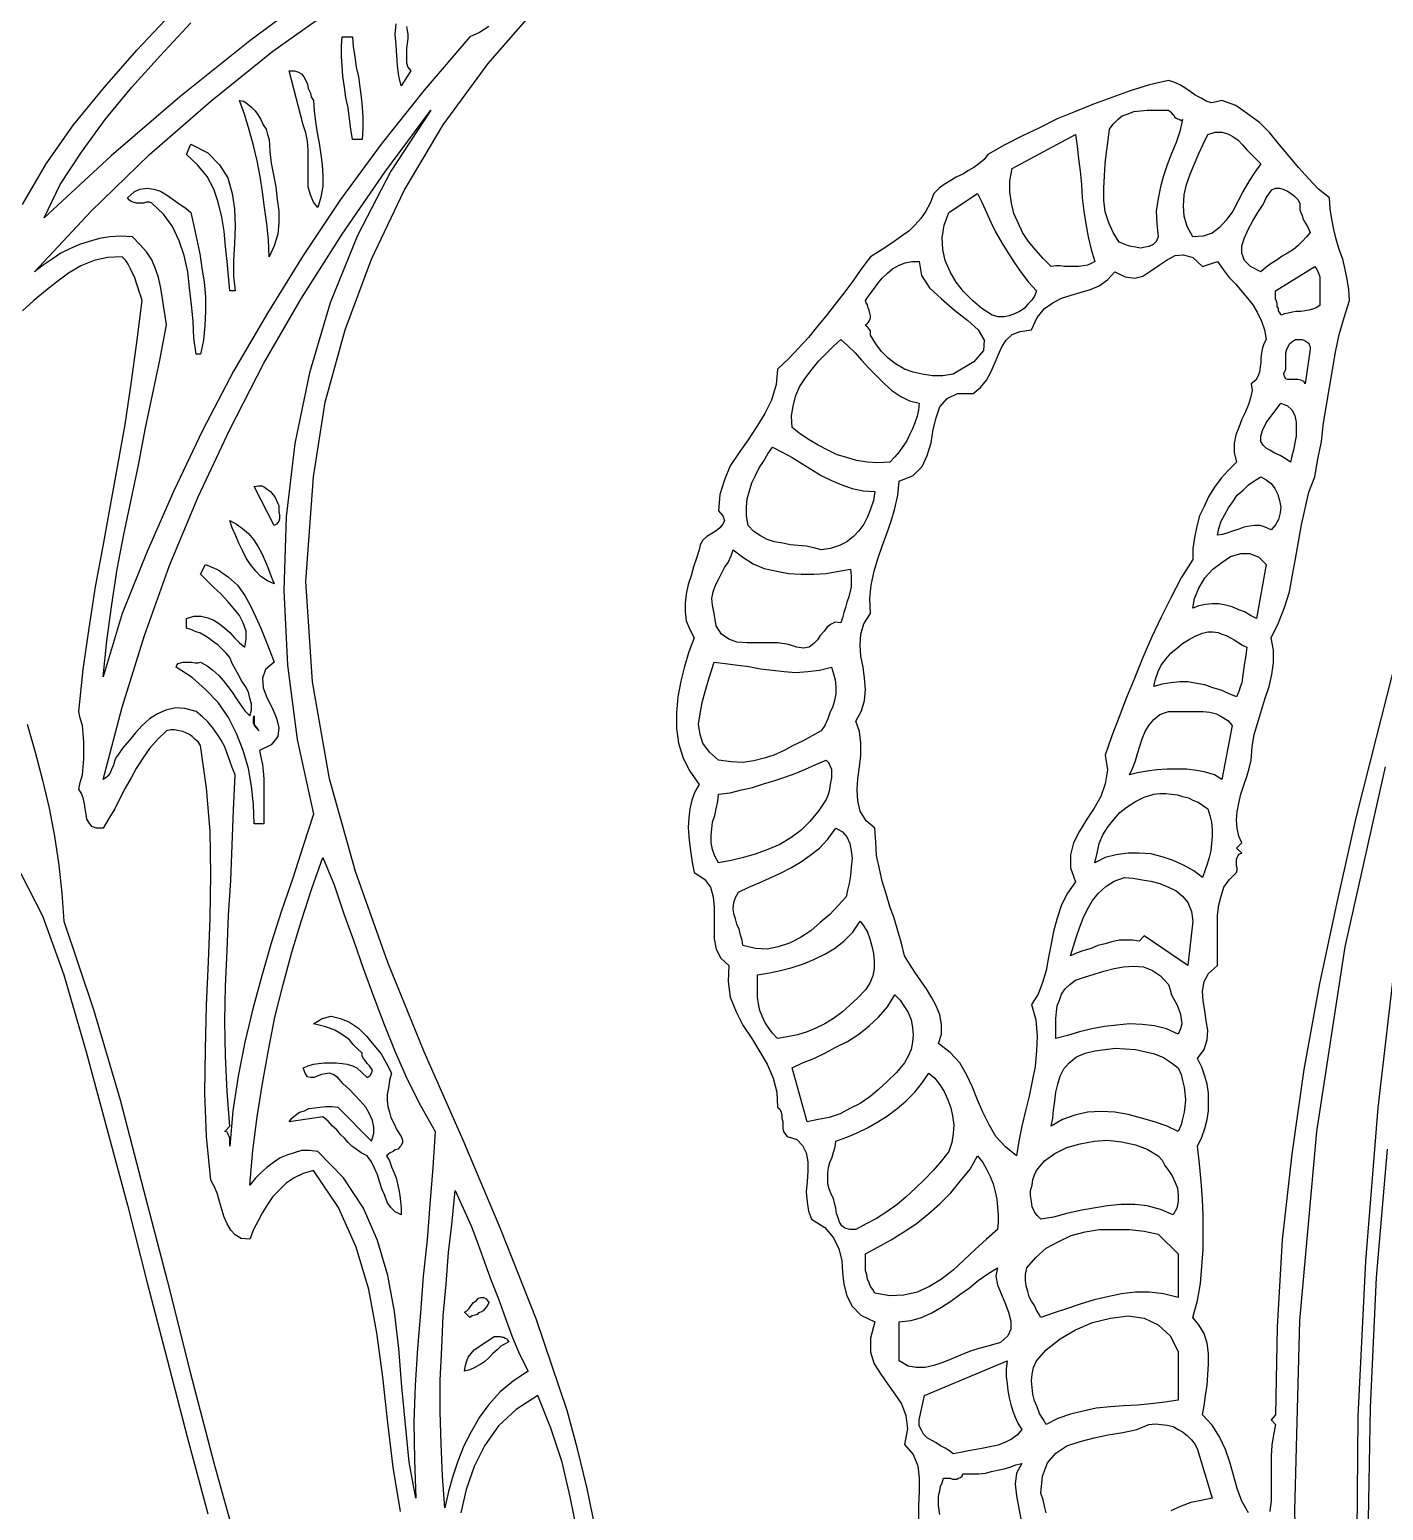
# Model space of a CAD drawing. Extents: x 0.03 to 8.81, y 0.02 to 5.82.
# Drawn here: x 2.788 to 4.622, y 2.671 to 4.678 of the extents above; entities that cross this region are included whole.
import ezdxf

# ---------------------------------------------------------------- set-up
doc = ezdxf.new("R2010")
doc.units = 0
doc.layers.add('1', color=7, linetype='Continuous')

msp = doc.modelspace()

# ---------------------------------------------------------------- linework, layer by layer
for points in [[(2.778, 4.441), (2.81, 4.496), (2.847, 4.549), (2.889, 4.6), (2.933, 4.65), (2.979, 4.699)], [(3.298, 4.682), (3.299, 4.677), (3.3, 4.672), (3.3, 4.666), (3.299, 4.659), (3.298, 4.653), (3.298, 4.646), (3.298, 4.64), (3.298, 4.633), (3.3, 4.627), (3.304, 4.622), (3.291, 4.602), (3.288, 4.615), (3.286, 4.629), (3.285, 4.643), (3.284, 4.657), (3.283, 4.672), (3.284, 4.686)], [(3.225, 4.668), (3.226, 4.655), (3.228, 4.641), (3.23, 4.627), (3.233, 4.614), (3.235, 4.6), (3.237, 4.587), (3.238, 4.573), (3.239, 4.559), (3.239, 4.544), (3.238, 4.529), (3.225, 4.529), (3.223, 4.543), (3.221, 4.557), (3.219, 4.572), (3.216, 4.586), (3.214, 4.6), (3.212, 4.615), (3.211, 4.629), (3.21, 4.642), (3.21, 4.656), (3.211, 4.668), (3.225, 4.668)], [(3.172, 4.582), (3.173, 4.568), (3.175, 4.553), (3.177, 4.538), (3.18, 4.524), (3.182, 4.509), (3.184, 4.495), (3.185, 4.48), (3.185, 4.466), (3.182, 4.451), (3.178, 4.437), (3.172, 4.444), (3.168, 4.454), (3.165, 4.465), (3.165, 4.477), (3.165, 4.489), (3.165, 4.502), (3.165, 4.514), (3.164, 4.527), (3.162, 4.538), (3.158, 4.549), (3.139, 4.622), (3.146, 4.622), (3.151, 4.621), (3.156, 4.618), (3.159, 4.614), (3.162, 4.609), (3.164, 4.604), (3.165, 4.598), (3.168, 4.592), (3.169, 4.587), (3.172, 4.582)], [(3.112, 4.529), (3.113, 4.513), (3.115, 4.497), (3.118, 4.481), (3.121, 4.465), (3.123, 4.448), (3.125, 4.432), (3.125, 4.416), (3.124, 4.401), (3.119, 4.385), (3.112, 4.37), (3.111, 4.393), (3.109, 4.415), (3.106, 4.437), (3.103, 4.458), (3.1, 4.479), (3.096, 4.5), (3.091, 4.521), (3.085, 4.542), (3.079, 4.562), (3.072, 4.582), (3.078, 4.581), (3.083, 4.577), (3.088, 4.573), (3.093, 4.568), (3.097, 4.562), (3.101, 4.556), (3.104, 4.549), (3.108, 4.543), (3.11, 4.536), (3.112, 4.529)], [(3.066, 4.324), (3.059, 4.324), (3.057, 4.344), (3.055, 4.364), (3.053, 4.384), (3.051, 4.405), (3.048, 4.424), (3.043, 4.444), (3.037, 4.462), (3.028, 4.479), (3.015, 4.495), (3, 4.509), (3.006, 4.523), (3.029, 4.511), (3.045, 4.495), (3.056, 4.477), (3.062, 4.456), (3.065, 4.435), (3.066, 4.411), (3.065, 4.388), (3.064, 4.365), (3.064, 4.344), (3.066, 4.324)], [(3.006, 4.43), (3.01, 4.412), (3.014, 4.393), (3.018, 4.374), (3.021, 4.355), (3.024, 4.336), (3.026, 4.316), (3.026, 4.296), (3.025, 4.277), (3.023, 4.257), (3.019, 4.238), (3.013, 4.238), (3.01, 4.26), (3.009, 4.283), (3.007, 4.305), (3.004, 4.328), (3.002, 4.35), (2.997, 4.372), (2.99, 4.392), (2.981, 4.411), (2.969, 4.428), (2.953, 4.443), (2.95, 4.444), (2.946, 4.444), (2.942, 4.443), (2.939, 4.443), (2.935, 4.443), (2.932, 4.443), (2.928, 4.444), (2.925, 4.445), (2.923, 4.447), (2.92, 4.45), (2.929, 4.458), (2.937, 4.462), (2.947, 4.463), (2.956, 4.462), (2.965, 4.459), (2.973, 4.454), (2.982, 4.448), (2.99, 4.442), (2.999, 4.436), (3.006, 4.43)], [(3.29, 2.67), (3.28, 2.73), (3.273, 2.79), (3.266, 2.852), (3.258, 2.912), (3.247, 2.971), (3.23, 3.028), (3.206, 3.082), (3.172, 3.132), (3.158, 3.128), (3.146, 3.122), (3.135, 3.115), (3.126, 3.106), (3.117, 3.097), (3.11, 3.086), (3.103, 3.075), (3.097, 3.064), (3.091, 3.052), (3.086, 3.039), (3.074, 3.04), (3.066, 3.045), (3.06, 3.051), (3.055, 3.06), (3.051, 3.069), (3.048, 3.079), (3.045, 3.09), (3.042, 3.1), (3.038, 3.11), (3.033, 3.119), (3.027, 3.178), (3.025, 3.237), (3.026, 3.296), (3.027, 3.356), (3.03, 3.415), (3.032, 3.474), (3.033, 3.533), (3.032, 3.592), (3.027, 3.65), (3.019, 3.708), (3.016, 3.713), (3.012, 3.716), (3.008, 3.72), (3.004, 3.723), (2.999, 3.725), (2.995, 3.727), (2.99, 3.728), (2.984, 3.729), (2.979, 3.729), (2.973, 3.728), (2.961, 3.716), (2.95, 3.704), (2.941, 3.691), (2.932, 3.677), (2.925, 3.664), (2.917, 3.65), (2.91, 3.637), (2.903, 3.622), (2.895, 3.609), (2.887, 3.596), (2.878, 3.596), (2.872, 3.598), (2.868, 3.603), (2.865, 3.608), (2.864, 3.615), (2.863, 3.622), (2.862, 3.629), (2.86, 3.637), (2.858, 3.643), (2.854, 3.649), (2.856, 3.658), (2.859, 3.668), (2.86, 3.679), (2.861, 3.69), (2.861, 3.701), (2.861, 3.713), (2.86, 3.724), (2.859, 3.735), (2.856, 3.745), (2.854, 3.754), (2.86, 3.811), (2.868, 3.867), (2.877, 3.923), (2.887, 3.978), (2.897, 4.033), (2.907, 4.088), (2.917, 4.143), (2.925, 4.198), (2.933, 4.254), (2.94, 4.311), (2.938, 4.317), (2.936, 4.323), (2.934, 4.329), (2.932, 4.336), (2.93, 4.342), (2.927, 4.348), (2.924, 4.354), (2.921, 4.36), (2.918, 4.365), (2.913, 4.37), (2.893, 4.369), (2.875, 4.365), (2.857, 4.358), (2.84, 4.348), (2.824, 4.336), (2.809, 4.324), (2.793, 4.311), (2.778, 4.297)], [(3.125, 4.033), (3.125, 4.03), (3.125, 4.027), (3.125, 4.024), (3.126, 4.021), (3.126, 4.018), (3.126, 4.015), (3.125, 4.012), (3.124, 4.01), (3.122, 4.008), (3.119, 4.006), (3.092, 4.059), (3.097, 4.06), (3.102, 4.06), (3.106, 4.058), (3.11, 4.055), (3.114, 4.052), (3.117, 4.048), (3.12, 4.045), (3.122, 4.04), (3.124, 4.036), (3.125, 4.033)], [(3.119, 3.927), (3.11, 3.931), (3.101, 3.937), (3.094, 3.944), (3.087, 3.953), (3.081, 3.962), (3.076, 3.972), (3.071, 3.982), (3.067, 3.992), (3.062, 4.003), (3.059, 4.013), (3.068, 4.008), (3.076, 4.002), (3.084, 3.995), (3.091, 3.987), (3.097, 3.977), (3.102, 3.968), (3.107, 3.957), (3.111, 3.947), (3.115, 3.937), (3.119, 3.927)], [(3.119, 3.821), (3.107, 3.811), (3.103, 3.799), (3.104, 3.786), (3.109, 3.773), (3.116, 3.759), (3.122, 3.745), (3.125, 3.732), (3.124, 3.72), (3.115, 3.709), (3.099, 3.701), (3.101, 3.692), (3.103, 3.682), (3.104, 3.673), (3.105, 3.663), (3.105, 3.653), (3.105, 3.643), (3.105, 3.633), (3.105, 3.622), (3.105, 3.612), (3.105, 3.602), (3.092, 3.602), (3.091, 3.628), (3.088, 3.653), (3.084, 3.677), (3.077, 3.701), (3.068, 3.724), (3.057, 3.746), (3.043, 3.766), (3.026, 3.784), (3.008, 3.8), (2.986, 3.814), (2.987, 3.817), (2.989, 3.819), (2.992, 3.82), (2.995, 3.821), (2.999, 3.821), (3.003, 3.821), (3.007, 3.821), (3.012, 3.82), (3.016, 3.82), (3.019, 3.821), (3.028, 3.816), (3.036, 3.81), (3.044, 3.803), (3.05, 3.796), (3.056, 3.788), (3.062, 3.78), (3.068, 3.771), (3.073, 3.764), (3.079, 3.755), (3.086, 3.748), (3.088, 3.756), (3.088, 3.764), (3.086, 3.772), (3.084, 3.78), (3.08, 3.788), (3.075, 3.795), (3.071, 3.803), (3.066, 3.812), (3.062, 3.819), (3.059, 3.827), (3.054, 3.833), (3.049, 3.838), (3.043, 3.844), (3.037, 3.848), (3.031, 3.853), (3.026, 3.856), (3.019, 3.86), (3.013, 3.862), (3.006, 3.865), (3, 3.867), (3, 3.88), (3.01, 3.883), (3.02, 3.883), (3.029, 3.881), (3.037, 3.878), (3.045, 3.873), (3.052, 3.867), (3.059, 3.861), (3.065, 3.854), (3.072, 3.847), (3.079, 3.841), (3.081, 3.852), (3.081, 3.863), (3.077, 3.874), (3.072, 3.884), (3.064, 3.894), (3.056, 3.903), (3.047, 3.913), (3.037, 3.922), (3.028, 3.931), (3.019, 3.94), (3.026, 3.953), (3.043, 3.946), (3.057, 3.936), (3.069, 3.925), (3.079, 3.911), (3.087, 3.897), (3.094, 3.882), (3.101, 3.867), (3.107, 3.851), (3.113, 3.836), (3.119, 3.821)], [(2.784, 3.737), (2.795, 3.699), (2.805, 3.661), (2.814, 3.623), (2.821, 3.585), (2.827, 3.546), (2.831, 3.508), (2.834, 3.47), (2.874, 3.35), (2.91, 3.228), (2.942, 3.106), (2.974, 2.983), (3.005, 2.859), (3.037, 2.736), (3.071, 2.614)], [(4.626, 1.963), (4.605, 2.169), (4.591, 2.378), (4.586, 2.588), (4.588, 2.799), (4.598, 3.009), (4.615, 3.217), (4.639, 3.423)], [(3.278, 3.264), (3.275, 3.254), (3.274, 3.244), (3.272, 3.235), (3.272, 3.227), (3.273, 3.219), (3.275, 3.211), (3.277, 3.204), (3.281, 3.196), (3.285, 3.187), (3.291, 3.178), (3.293, 3.173), (3.293, 3.17), (3.291, 3.166), (3.289, 3.164), (3.287, 3.161), (3.283, 3.16), (3.28, 3.158), (3.276, 3.156), (3.274, 3.154), (3.271, 3.152), (3.275, 3.145), (3.278, 3.137), (3.281, 3.13), (3.284, 3.122), (3.286, 3.114), (3.288, 3.106), (3.289, 3.098), (3.29, 3.09), (3.291, 3.081), (3.291, 3.072), (3.283, 3.076), (3.277, 3.082), (3.272, 3.089), (3.269, 3.098), (3.265, 3.107), (3.262, 3.116), (3.259, 3.126), (3.255, 3.135), (3.251, 3.144), (3.245, 3.152), (3.237, 3.156), (3.23, 3.161), (3.224, 3.165), (3.219, 3.17), (3.214, 3.176), (3.209, 3.181), (3.204, 3.187), (3.198, 3.192), (3.192, 3.199), (3.185, 3.205), (3.139, 3.198), (3.143, 3.203), (3.148, 3.207), (3.153, 3.211), (3.16, 3.213), (3.166, 3.216), (3.174, 3.217), (3.181, 3.218), (3.189, 3.219), (3.197, 3.219), (3.205, 3.218), (3.251, 3.172), (3.254, 3.182), (3.254, 3.191), (3.252, 3.2), (3.248, 3.209), (3.243, 3.218), (3.236, 3.226), (3.228, 3.234), (3.221, 3.242), (3.212, 3.25), (3.205, 3.258), (3.199, 3.262), (3.194, 3.264), (3.188, 3.263), (3.183, 3.262), (3.177, 3.26), (3.173, 3.258), (3.168, 3.258), (3.164, 3.259), (3.161, 3.264), (3.158, 3.271), (3.165, 3.274), (3.172, 3.276), (3.179, 3.277), (3.187, 3.278), (3.195, 3.278), (3.203, 3.278), (3.211, 3.277), (3.218, 3.276), (3.225, 3.274), (3.231, 3.271), (3.245, 3.258), (3.249, 3.261), (3.251, 3.264), (3.252, 3.268), (3.25, 3.271), (3.248, 3.274), (3.245, 3.277), (3.242, 3.281), (3.24, 3.284), (3.238, 3.287), (3.238, 3.291), (3.232, 3.297), (3.226, 3.303), (3.221, 3.309), (3.214, 3.314), (3.208, 3.318), (3.201, 3.322), (3.194, 3.325), (3.187, 3.327), (3.18, 3.329), (3.172, 3.331), (3.184, 3.338), (3.196, 3.341), (3.209, 3.338), (3.221, 3.333), (3.233, 3.325), (3.244, 3.314), (3.254, 3.302), (3.264, 3.29), (3.271, 3.277), (3.278, 3.264)], [(4.627, 3.161), (4.612, 2.987), (4.604, 2.811), (4.601, 2.634), (4.604, 2.456), (4.612, 2.28), (4.626, 2.105)], [(3.41, 2.953), (3.408, 2.949), (3.406, 2.947), (3.404, 2.944), (3.402, 2.942), (3.399, 2.94), (3.396, 2.939), (3.394, 2.937), (3.391, 2.936), (3.387, 2.935), (3.384, 2.933), (3.377, 2.94), (3.38, 2.942), (3.383, 2.945), (3.386, 2.949), (3.389, 2.953), (3.393, 2.956), (3.396, 2.959), (3.399, 2.96), (3.403, 2.96), (3.406, 2.958), (3.41, 2.953)], [(3.437, 2.9), (3.432, 2.897), (3.426, 2.894), (3.421, 2.889), (3.415, 2.884), (3.41, 2.878), (3.404, 2.873), (3.398, 2.869), (3.391, 2.865), (3.384, 2.862), (3.377, 2.86), (3.378, 2.868), (3.38, 2.874), (3.382, 2.879), (3.386, 2.884), (3.39, 2.889), (3.395, 2.892), (3.4, 2.896), (3.405, 2.899), (3.411, 2.903), (3.417, 2.907), (3.42, 2.907), (3.423, 2.907), (3.425, 2.907), (3.428, 2.906), (3.43, 2.906), (3.432, 2.905), (3.434, 2.904), (3.435, 2.902), (3.437, 2.9)], [(3.53, 2.641), (3.52, 2.69), (3.509, 2.737), (3.494, 2.783), (3.476, 2.827), (3.447, 2.808), (3.423, 2.786), (3.404, 2.759), (3.39, 2.731), (3.379, 2.7), (3.372, 2.668)]]:
    msp.add_lwpolyline(points)
at = {"layer": '1'}
for points in [[(3.183, 4.735), (3.086, 4.663), (2.991, 4.587), (2.898, 4.507), (2.807, 4.423), (2.829, 4.468), (2.858, 4.512), (2.89, 4.556), (2.926, 4.6), (2.965, 4.643), (3.006, 4.687)], [(3.41, 4.682), (3.397, 4.674), (3.384, 4.668), (3.322, 4.596), (3.264, 4.523), (3.209, 4.448), (3.158, 4.372), (3.11, 4.294), (3.064, 4.215), (3.022, 4.135), (2.983, 4.053), (2.947, 3.971), (2.913, 3.887), (2.887, 3.801), (2.892, 3.85), (2.899, 3.899), (2.906, 3.947), (2.915, 3.994), (2.925, 4.041), (2.935, 4.088), (2.944, 4.136), (2.954, 4.183), (2.964, 4.23), (2.973, 4.278), (2.971, 4.29), (2.969, 4.304), (2.967, 4.317), (2.965, 4.33), (2.962, 4.342), (2.958, 4.354), (2.953, 4.366), (2.946, 4.377), (2.937, 4.387), (2.927, 4.397), (2.911, 4.398), (2.896, 4.397), (2.882, 4.395), (2.868, 4.391), (2.855, 4.387), (2.842, 4.381), (2.83, 4.375), (2.818, 4.367), (2.806, 4.359), (2.794, 4.35), (2.871, 4.432), (2.95, 4.509), (3.033, 4.581), (3.117, 4.649), (3.205, 4.711)], [(3.555, 2.644), (3.543, 2.701), (3.53, 2.755), (3.516, 2.807), (3.474, 2.931), (3.426, 3.052), (3.375, 3.173), (3.322, 3.293), (3.273, 3.414), (3.229, 3.537), (3.194, 3.663), (3.171, 3.794), (3.162, 3.93), (3.172, 4.072), (3.188, 4.173), (3.215, 4.271), (3.251, 4.367), (3.295, 4.46), (3.348, 4.549), (3.409, 4.632), (3.477, 4.71)], [(4.439, 2.668), (4.43, 2.684), (4.424, 2.701), (4.419, 2.719), (4.414, 2.737), (4.408, 2.754), (4.4, 2.771), (4.39, 2.787), (4.377, 2.801), (4.379, 2.813), (4.381, 2.827), (4.383, 2.841), (4.384, 2.855), (4.385, 2.87), (4.385, 2.884), (4.383, 2.898), (4.379, 2.911), (4.372, 2.923), (4.364, 2.933), (4.37, 2.956), (4.374, 2.979), (4.376, 3.002), (4.378, 3.025), (4.378, 3.048), (4.378, 3.071), (4.377, 3.093), (4.375, 3.117), (4.373, 3.141), (4.37, 3.165), (4.376, 3.177), (4.38, 3.189), (4.383, 3.201), (4.385, 3.213), (4.385, 3.225), (4.385, 3.237), (4.383, 3.249), (4.38, 3.26), (4.376, 3.272), (4.37, 3.284), (4.379, 3.296), (4.383, 3.309), (4.384, 3.322), (4.382, 3.335), (4.38, 3.349), (4.378, 3.362), (4.377, 3.375), (4.379, 3.388), (4.385, 3.399), (4.397, 3.41), (4.397, 3.424), (4.397, 3.437), (4.397, 3.451), (4.397, 3.465), (4.397, 3.478), (4.399, 3.492), (4.402, 3.504), (4.406, 3.516), (4.413, 3.526), (4.423, 3.536), (4.424, 3.539), (4.424, 3.542), (4.423, 3.545), (4.423, 3.548), (4.423, 3.551), (4.423, 3.554), (4.424, 3.556), (4.425, 3.559), (4.427, 3.561), (4.43, 3.562), (4.423, 3.569), (4.43, 3.576), (4.426, 3.585), (4.424, 3.596), (4.423, 3.607), (4.424, 3.618), (4.426, 3.63), (4.429, 3.642), (4.433, 3.654), (4.437, 3.666), (4.44, 3.677), (4.443, 3.688), (4.444, 3.706), (4.447, 3.723), (4.452, 3.739), (4.457, 3.756), (4.462, 3.772), (4.467, 3.788), (4.471, 3.804), (4.473, 3.82), (4.473, 3.837), (4.47, 3.854), (4.48, 3.874), (4.488, 3.895), (4.495, 3.916), (4.499, 3.939), (4.503, 3.961), (4.507, 3.984), (4.511, 4.007), (4.516, 4.029), (4.521, 4.051), (4.529, 4.072), (4.533, 4.096), (4.538, 4.12), (4.541, 4.145), (4.545, 4.169), (4.549, 4.193), (4.553, 4.217), (4.557, 4.241), (4.562, 4.265), (4.569, 4.288), (4.576, 4.311), (4.575, 4.326), (4.573, 4.34), (4.57, 4.353), (4.567, 4.367), (4.562, 4.38), (4.558, 4.394), (4.555, 4.407), (4.552, 4.421), (4.55, 4.435), (4.549, 4.45), (4.534, 4.462), (4.521, 4.476), (4.507, 4.491), (4.494, 4.507), (4.481, 4.522), (4.468, 4.538), (4.454, 4.552), (4.438, 4.564), (4.422, 4.575), (4.403, 4.582), (4.396, 4.58), (4.389, 4.579), (4.382, 4.581), (4.375, 4.585), (4.367, 4.589), (4.36, 4.594), (4.353, 4.599), (4.346, 4.603), (4.338, 4.607), (4.331, 4.609), (4.305, 4.603), (4.279, 4.595), (4.254, 4.586), (4.229, 4.577), (4.205, 4.567), (4.18, 4.557), (4.156, 4.545), (4.133, 4.534), (4.109, 4.522), (4.086, 4.509), (4.081, 4.502), (4.074, 4.496), (4.067, 4.491), (4.06, 4.487), (4.052, 4.482), (4.043, 4.478), (4.035, 4.473), (4.027, 4.468), (4.02, 4.463), (4.013, 4.456), (4.008, 4.443), (4.002, 4.432), (3.995, 4.422), (3.987, 4.413), (3.979, 4.405), (3.969, 4.398), (3.959, 4.391), (3.949, 4.384), (3.938, 4.377), (3.927, 4.37), (3.914, 4.353), (3.903, 4.337), (3.891, 4.321), (3.879, 4.306), (3.867, 4.29), (3.855, 4.276), (3.843, 4.261), (3.83, 4.247), (3.816, 4.232), (3.801, 4.218), (3.799, 4.197), (3.793, 4.176), (3.784, 4.158), (3.773, 4.14), (3.761, 4.122), (3.749, 4.105), (3.737, 4.087), (3.729, 4.068), (3.723, 4.048), (3.721, 4.026), (3.727, 4.019), (3.729, 4.013), (3.727, 4.008), (3.723, 4.003), (3.718, 3.999), (3.712, 3.995), (3.705, 3.991), (3.7, 3.986), (3.696, 3.98), (3.695, 3.973), (3.691, 3.962), (3.687, 3.95), (3.684, 3.938), (3.68, 3.926), (3.677, 3.913), (3.676, 3.901), (3.676, 3.889), (3.677, 3.877), (3.682, 3.865), (3.688, 3.854), (3.681, 3.835), (3.675, 3.815), (3.67, 3.795), (3.666, 3.774), (3.664, 3.752), (3.664, 3.731), (3.667, 3.711), (3.673, 3.691), (3.682, 3.673), (3.695, 3.655), (3.689, 3.645), (3.685, 3.634), (3.682, 3.622), (3.681, 3.61), (3.68, 3.597), (3.681, 3.584), (3.682, 3.572), (3.684, 3.559), (3.686, 3.547), (3.688, 3.536), (3.702, 3.527), (3.71, 3.516), (3.714, 3.503), (3.715, 3.489), (3.715, 3.475), (3.715, 3.46), (3.715, 3.446), (3.718, 3.432), (3.724, 3.42), (3.735, 3.41), (3.734, 3.388), (3.737, 3.367), (3.745, 3.347), (3.754, 3.329), (3.766, 3.311), (3.777, 3.293), (3.787, 3.276), (3.795, 3.257), (3.8, 3.238), (3.801, 3.218), (3.804, 3.215), (3.806, 3.211), (3.807, 3.207), (3.807, 3.203), (3.808, 3.198), (3.808, 3.194), (3.808, 3.189), (3.809, 3.185), (3.811, 3.182), (3.814, 3.178), (3.827, 3.174), (3.835, 3.166), (3.84, 3.156), (3.842, 3.144), (3.842, 3.131), (3.841, 3.117), (3.84, 3.103), (3.841, 3.089), (3.843, 3.077), (3.847, 3.066), (3.865, 3.055), (3.877, 3.041), (3.884, 3.026), (3.888, 3.01), (3.889, 2.994), (3.891, 2.978), (3.895, 2.962), (3.902, 2.948), (3.914, 2.936), (3.933, 2.927), (3.927, 2.905), (3.927, 2.886), (3.932, 2.87), (3.941, 2.856), (3.95, 2.843), (3.96, 2.829), (3.969, 2.816), (3.975, 2.8), (3.977, 2.782), (3.973, 2.761), (3.985, 2.747), (3.991, 2.732), (3.993, 2.715), (3.993, 2.697), (3.992, 2.678), (3.992, 2.66)], [(3.172, 3.615), (3.158, 3.572), (3.144, 3.528), (3.129, 3.484), (3.115, 3.44), (3.102, 3.396), (3.09, 3.351), (3.079, 3.306), (3.07, 3.26), (3.063, 3.213), (3.059, 3.165), (3.059, 3.168), (3.059, 3.171), (3.059, 3.173), (3.059, 3.176), (3.058, 3.178), (3.057, 3.18), (3.056, 3.182), (3.055, 3.184), (3.052, 3.185), (3.059, 3.192), (3.055, 3.239), (3.053, 3.287), (3.052, 3.335), (3.053, 3.382), (3.055, 3.43), (3.057, 3.478), (3.06, 3.525), (3.062, 3.573), (3.064, 3.621), (3.066, 3.668), (3.062, 3.678), (3.059, 3.687), (3.055, 3.697), (3.052, 3.706), (3.047, 3.715), (3.042, 3.723), (3.036, 3.732), (3.029, 3.74), (3.022, 3.747), (3.013, 3.754), (2.998, 3.758), (2.985, 3.759), (2.972, 3.756), (2.961, 3.751), (2.95, 3.744), (2.94, 3.735), (2.931, 3.725), (2.923, 3.715), (2.914, 3.705), (2.907, 3.695), (2.905, 3.692), (2.903, 3.688), (2.902, 3.685), (2.901, 3.681), (2.899, 3.677), (2.898, 3.674), (2.896, 3.67), (2.894, 3.667), (2.891, 3.664), (2.887, 3.662), (2.913, 3.76), (2.943, 3.857), (2.977, 3.952), (3.016, 4.045), (3.059, 4.136), (3.105, 4.226), (3.156, 4.314), (3.211, 4.401), (3.269, 4.485), (3.331, 4.569), (3.277, 4.486), (3.232, 4.399), (3.195, 4.308), (3.167, 4.213), (3.147, 4.117), (3.135, 4.018), (3.132, 3.918), (3.137, 3.817), (3.15, 3.716), (3.172, 3.615)], [(4.35, 4.556), (4.346, 4.54), (4.341, 4.525), (4.335, 4.51), (4.329, 4.495), (4.324, 4.48), (4.32, 4.465), (4.317, 4.449), (4.314, 4.432), (4.315, 4.415), (4.317, 4.397), (4.314, 4.391), (4.31, 4.387), (4.304, 4.384), (4.299, 4.383), (4.293, 4.382), (4.286, 4.383), (4.28, 4.384), (4.274, 4.386), (4.269, 4.388), (4.264, 4.39), (4.256, 4.403), (4.25, 4.416), (4.245, 4.431), (4.243, 4.447), (4.243, 4.463), (4.244, 4.48), (4.245, 4.496), (4.247, 4.512), (4.249, 4.528), (4.251, 4.543), (4.256, 4.55), (4.262, 4.556), (4.268, 4.561), (4.276, 4.564), (4.284, 4.567), (4.293, 4.568), (4.302, 4.569), (4.312, 4.569), (4.321, 4.569), (4.331, 4.569), (4.333, 4.567), (4.334, 4.566), (4.336, 4.564), (4.338, 4.562), (4.339, 4.56), (4.341, 4.558), (4.343, 4.557), (4.346, 4.556), (4.348, 4.555), (4.35, 4.556)], [(4.231, 4.364), (4.226, 4.361), (4.221, 4.359), (4.215, 4.358), (4.209, 4.357), (4.203, 4.357), (4.197, 4.357), (4.19, 4.357), (4.184, 4.358), (4.178, 4.358), (4.172, 4.357), (4.161, 4.368), (4.151, 4.379), (4.141, 4.391), (4.133, 4.403), (4.127, 4.416), (4.121, 4.429), (4.118, 4.443), (4.116, 4.458), (4.116, 4.473), (4.119, 4.49), (4.205, 4.536), (4.207, 4.52), (4.209, 4.503), (4.211, 4.486), (4.213, 4.468), (4.214, 4.45), (4.216, 4.432), (4.219, 4.415), (4.222, 4.397), (4.226, 4.38), (4.231, 4.364)], [(4.456, 4.496), (4.448, 4.485), (4.44, 4.473), (4.432, 4.459), (4.425, 4.446), (4.418, 4.432), (4.409, 4.42), (4.4, 4.41), (4.39, 4.402), (4.378, 4.398), (4.364, 4.397), (4.356, 4.411), (4.352, 4.425), (4.351, 4.439), (4.352, 4.454), (4.355, 4.468), (4.36, 4.482), (4.366, 4.496), (4.372, 4.51), (4.378, 4.523), (4.384, 4.536), (4.394, 4.539), (4.403, 4.539), (4.411, 4.537), (4.418, 4.533), (4.425, 4.528), (4.431, 4.522), (4.437, 4.515), (4.444, 4.508), (4.45, 4.502), (4.456, 4.496)], [(4.152, 4.324), (4.149, 4.317), (4.145, 4.311), (4.14, 4.306), (4.135, 4.3), (4.129, 4.296), (4.122, 4.293), (4.115, 4.29), (4.108, 4.289), (4.1, 4.289), (4.092, 4.291), (4.078, 4.3), (4.065, 4.311), (4.053, 4.323), (4.043, 4.336), (4.035, 4.35), (4.028, 4.365), (4.025, 4.38), (4.024, 4.396), (4.027, 4.413), (4.033, 4.43), (4.072, 4.456), (4.078, 4.444), (4.084, 4.43), (4.09, 4.417), (4.097, 4.403), (4.105, 4.389), (4.113, 4.376), (4.122, 4.362), (4.131, 4.349), (4.141, 4.336), (4.152, 4.324)], [(4.509, 4.443), (4.509, 4.439), (4.509, 4.434), (4.51, 4.43), (4.512, 4.426), (4.513, 4.422), (4.515, 4.418), (4.517, 4.415), (4.519, 4.411), (4.521, 4.407), (4.523, 4.403), (4.518, 4.397), (4.512, 4.391), (4.506, 4.385), (4.5, 4.38), (4.492, 4.375), (4.485, 4.371), (4.478, 4.366), (4.47, 4.361), (4.463, 4.356), (4.456, 4.35), (4.442, 4.357), (4.434, 4.365), (4.43, 4.375), (4.43, 4.385), (4.434, 4.396), (4.439, 4.408), (4.445, 4.419), (4.452, 4.43), (4.459, 4.441), (4.463, 4.45), (4.467, 4.456), (4.471, 4.461), (4.476, 4.463), (4.481, 4.463), (4.486, 4.462), (4.492, 4.459), (4.497, 4.456), (4.502, 4.452), (4.506, 4.448), (4.509, 4.443)], [(4.397, 4.364), (4.405, 4.353), (4.413, 4.342), (4.422, 4.333), (4.43, 4.323), (4.438, 4.314), (4.445, 4.305), (4.451, 4.295), (4.457, 4.283), (4.461, 4.271), (4.463, 4.258), (4.46, 4.252), (4.458, 4.247), (4.457, 4.24), (4.456, 4.233), (4.456, 4.227), (4.455, 4.221), (4.454, 4.214), (4.452, 4.208), (4.449, 4.203), (4.443, 4.198), (4.444, 4.189), (4.442, 4.179), (4.439, 4.17), (4.435, 4.16), (4.43, 4.15), (4.426, 4.139), (4.422, 4.129), (4.42, 4.117), (4.42, 4.105), (4.423, 4.092), (4.412, 4.081), (4.402, 4.07), (4.393, 4.058), (4.385, 4.045), (4.379, 4.032), (4.373, 4.019), (4.369, 4.005), (4.366, 3.99), (4.364, 3.975), (4.364, 3.96), (4.348, 3.935), (4.334, 3.908), (4.321, 3.882), (4.308, 3.855), (4.296, 3.827), (4.285, 3.8), (4.274, 3.773), (4.264, 3.747), (4.254, 3.721), (4.245, 3.695), (4.248, 3.675), (4.245, 3.656), (4.239, 3.639), (4.23, 3.623), (4.22, 3.608), (4.21, 3.592), (4.202, 3.576), (4.198, 3.56), (4.198, 3.542), (4.205, 3.523), (4.194, 3.508), (4.186, 3.492), (4.18, 3.474), (4.175, 3.456), (4.172, 3.439), (4.168, 3.421), (4.165, 3.403), (4.16, 3.387), (4.154, 3.371), (4.145, 3.357), (4.151, 3.336), (4.153, 3.314), (4.152, 3.294), (4.15, 3.273), (4.146, 3.253), (4.142, 3.233), (4.137, 3.213), (4.132, 3.192), (4.128, 3.172), (4.125, 3.152), (4.11, 3.164), (4.097, 3.178), (4.088, 3.194), (4.079, 3.211), (4.072, 3.228), (4.065, 3.245), (4.057, 3.262), (4.048, 3.278), (4.035, 3.292), (4.019, 3.304), (4.023, 3.317), (4.023, 3.33), (4.021, 3.343), (4.016, 3.355), (4.01, 3.366), (4.003, 3.378), (3.995, 3.389), (3.987, 3.401), (3.98, 3.412), (3.973, 3.423), (3.969, 3.44), (3.964, 3.457), (3.959, 3.474), (3.953, 3.49), (3.948, 3.507), (3.943, 3.524), (3.939, 3.541), (3.935, 3.559), (3.934, 3.577), (3.933, 3.596), (3.921, 3.606), (3.913, 3.619), (3.91, 3.633), (3.909, 3.648), (3.91, 3.663), (3.912, 3.679), (3.914, 3.695), (3.914, 3.711), (3.912, 3.727), (3.907, 3.741), (3.915, 3.755), (3.919, 3.769), (3.92, 3.784), (3.919, 3.799), (3.917, 3.814), (3.914, 3.829), (3.913, 3.844), (3.914, 3.859), (3.918, 3.873), (3.927, 3.887), (3.926, 3.907), (3.928, 3.925), (3.932, 3.944), (3.937, 3.961), (3.943, 3.978), (3.949, 3.995), (3.955, 4.012), (3.96, 4.029), (3.964, 4.047), (3.966, 4.066), (3.985, 4.074), (3.997, 4.086), (4.004, 4.101), (4.009, 4.118), (4.012, 4.136), (4.016, 4.152), (4.021, 4.167), (4.031, 4.178), (4.045, 4.185), (4.066, 4.185), (4.076, 4.193), (4.084, 4.203), (4.09, 4.214), (4.095, 4.225), (4.1, 4.237), (4.105, 4.248), (4.111, 4.257), (4.119, 4.265), (4.13, 4.269), (4.145, 4.271), (4.153, 4.288), (4.163, 4.3), (4.174, 4.308), (4.186, 4.314), (4.199, 4.318), (4.211, 4.322), (4.225, 4.326), (4.237, 4.331), (4.248, 4.339), (4.258, 4.35), (4.272, 4.343), (4.285, 4.341), (4.296, 4.344), (4.307, 4.351), (4.318, 4.359), (4.329, 4.366), (4.34, 4.372), (4.351, 4.373), (4.364, 4.369), (4.377, 4.357), (4.397, 4.364)], [(3.993, 4.364), (3.996, 4.345), (4.007, 4.328), (4.023, 4.313), (4.041, 4.298), (4.059, 4.284), (4.073, 4.271), (4.081, 4.257), (4.08, 4.243), (4.067, 4.228), (4.039, 4.211), (4.025, 4.209), (4.011, 4.209), (3.997, 4.211), (3.985, 4.214), (3.973, 4.218), (3.961, 4.225), (3.951, 4.233), (3.942, 4.242), (3.934, 4.252), (3.927, 4.264), (3.927, 4.266), (3.927, 4.269), (3.927, 4.27), (3.925, 4.272), (3.924, 4.274), (3.923, 4.275), (3.921, 4.276), (3.92, 4.278), (3.923, 4.28), (3.925, 4.283), (3.927, 4.287), (3.927, 4.29), (3.926, 4.294), (3.925, 4.298), (3.924, 4.301), (3.923, 4.305), (3.921, 4.308), (3.92, 4.311), (3.925, 4.318), (3.931, 4.326), (3.937, 4.334), (3.943, 4.341), (3.95, 4.348), (3.957, 4.354), (3.966, 4.359), (3.974, 4.362), (3.983, 4.364), (3.993, 4.364)], [(4.536, 4.304), (4.531, 4.301), (4.526, 4.299), (4.521, 4.298), (4.516, 4.297), (4.51, 4.296), (4.504, 4.296), (4.499, 4.295), (4.493, 4.294), (4.488, 4.293), (4.483, 4.291), (4.482, 4.294), (4.48, 4.297), (4.48, 4.3), (4.478, 4.303), (4.478, 4.307), (4.477, 4.31), (4.476, 4.313), (4.476, 4.317), (4.476, 4.32), (4.476, 4.324), (4.529, 4.357), (4.532, 4.353), (4.534, 4.348), (4.536, 4.343), (4.536, 4.338), (4.536, 4.332), (4.536, 4.326), (4.536, 4.321), (4.536, 4.315), (4.536, 4.31), (4.536, 4.304)], [(3.993, 4.172), (3.992, 4.163), (3.99, 4.154), (3.987, 4.145), (3.984, 4.137), (3.98, 4.129), (3.976, 4.121), (3.971, 4.113), (3.966, 4.106), (3.96, 4.099), (3.953, 4.092), (3.937, 4.091), (3.923, 4.092), (3.908, 4.094), (3.895, 4.098), (3.882, 4.102), (3.869, 4.108), (3.856, 4.115), (3.844, 4.122), (3.832, 4.13), (3.821, 4.139), (3.82, 4.154), (3.822, 4.168), (3.826, 4.182), (3.831, 4.194), (3.839, 4.206), (3.848, 4.218), (3.857, 4.229), (3.867, 4.239), (3.877, 4.249), (3.887, 4.258), (3.896, 4.25), (3.906, 4.24), (3.915, 4.23), (3.925, 4.219), (3.935, 4.209), (3.946, 4.198), (3.956, 4.189), (3.968, 4.181), (3.98, 4.175), (3.993, 4.172)], [(4.523, 4.245), (4.516, 4.198), (4.514, 4.201), (4.51, 4.203), (4.506, 4.204), (4.501, 4.204), (4.497, 4.204), (4.492, 4.204), (4.49, 4.205), (4.488, 4.208), (4.487, 4.212), (4.49, 4.218), (4.49, 4.223), (4.49, 4.227), (4.49, 4.232), (4.49, 4.236), (4.49, 4.24), (4.491, 4.245), (4.493, 4.248), (4.495, 4.252), (4.498, 4.255), (4.503, 4.258), (4.506, 4.258), (4.509, 4.258), (4.512, 4.258), (4.514, 4.257), (4.517, 4.256), (4.519, 4.254), (4.521, 4.253), (4.522, 4.25), (4.523, 4.248), (4.523, 4.245)], [(4.496, 4.092), (4.489, 4.097), (4.482, 4.101), (4.475, 4.104), (4.468, 4.108), (4.463, 4.111), (4.459, 4.115), (4.456, 4.12), (4.456, 4.127), (4.458, 4.135), (4.463, 4.145), (4.483, 4.172), (4.492, 4.168), (4.498, 4.163), (4.502, 4.155), (4.504, 4.146), (4.504, 4.137), (4.504, 4.127), (4.502, 4.118), (4.5, 4.108), (4.498, 4.1), (4.496, 4.092)], [(3.933, 4.052), (3.931, 4.04), (3.927, 4.028), (3.923, 4.018), (3.918, 4.008), (3.911, 3.999), (3.904, 3.991), (3.895, 3.984), (3.885, 3.979), (3.873, 3.975), (3.86, 3.973), (3.85, 3.976), (3.84, 3.978), (3.829, 3.979), (3.818, 3.98), (3.808, 3.982), (3.797, 3.984), (3.787, 3.987), (3.778, 3.992), (3.769, 3.998), (3.761, 4.006), (3.759, 4.019), (3.759, 4.031), (3.76, 4.042), (3.763, 4.053), (3.766, 4.064), (3.771, 4.074), (3.776, 4.084), (3.782, 4.093), (3.788, 4.103), (3.794, 4.112), (3.808, 4.105), (3.821, 4.098), (3.834, 4.09), (3.847, 4.082), (3.86, 4.074), (3.874, 4.067), (3.888, 4.061), (3.902, 4.056), (3.917, 4.053), (3.933, 4.052)], [(4.47, 4), (4.462, 4.004), (4.455, 4.006), (4.448, 4.006), (4.441, 4.005), (4.433, 4.004), (4.426, 4.001), (4.419, 3.999), (4.411, 3.996), (4.404, 3.994), (4.397, 3.993), (4.399, 4.002), (4.402, 4.012), (4.407, 4.021), (4.412, 4.03), (4.418, 4.038), (4.424, 4.047), (4.432, 4.054), (4.439, 4.061), (4.448, 4.067), (4.456, 4.072), (4.463, 4.068), (4.47, 4.063), (4.475, 4.056), (4.479, 4.048), (4.481, 4.04), (4.483, 4.031), (4.482, 4.023), (4.48, 4.014), (4.476, 4.007), (4.47, 4)], [(3.9, 3.947), (3.901, 3.938), (3.901, 3.93), (3.901, 3.923), (3.899, 3.915), (3.897, 3.908), (3.895, 3.902), (3.893, 3.895), (3.891, 3.888), (3.889, 3.881), (3.887, 3.874), (3.879, 3.875), (3.873, 3.872), (3.868, 3.868), (3.864, 3.863), (3.859, 3.857), (3.855, 3.851), (3.85, 3.846), (3.844, 3.841), (3.836, 3.84), (3.827, 3.841), (3.816, 3.845), (3.802, 3.847), (3.788, 3.847), (3.774, 3.847), (3.76, 3.847), (3.746, 3.848), (3.735, 3.852), (3.725, 3.859), (3.718, 3.87), (3.715, 3.887), (3.713, 3.898), (3.712, 3.907), (3.714, 3.916), (3.717, 3.925), (3.721, 3.933), (3.725, 3.941), (3.729, 3.949), (3.734, 3.956), (3.738, 3.965), (3.741, 3.973), (3.754, 3.963), (3.768, 3.954), (3.783, 3.948), (3.8, 3.944), (3.816, 3.941), (3.833, 3.94), (3.85, 3.94), (3.867, 3.941), (3.884, 3.944), (3.9, 3.947)], [(4.463, 3.953), (4.45, 3.88), (4.442, 3.884), (4.434, 3.889), (4.426, 3.892), (4.417, 3.896), (4.408, 3.898), (4.399, 3.9), (4.39, 3.9), (4.381, 3.899), (4.372, 3.897), (4.364, 3.894), (4.366, 3.907), (4.372, 3.921), (4.38, 3.935), (4.391, 3.947), (4.403, 3.956), (4.415, 3.964), (4.429, 3.968), (4.441, 3.968), (4.453, 3.963), (4.463, 3.953)], [(4.437, 3.841), (4.436, 3.834), (4.435, 3.827), (4.434, 3.82), (4.433, 3.813), (4.432, 3.807), (4.431, 3.8), (4.43, 3.793), (4.428, 3.787), (4.426, 3.781), (4.423, 3.774), (4.413, 3.778), (4.402, 3.783), (4.391, 3.786), (4.38, 3.79), (4.369, 3.792), (4.357, 3.794), (4.346, 3.794), (4.334, 3.793), (4.322, 3.791), (4.311, 3.788), (4.313, 3.798), (4.317, 3.808), (4.321, 3.817), (4.327, 3.825), (4.334, 3.833), (4.341, 3.839), (4.35, 3.846), (4.358, 3.851), (4.367, 3.856), (4.377, 3.86), (4.384, 3.862), (4.391, 3.862), (4.398, 3.861), (4.403, 3.859), (4.409, 3.857), (4.415, 3.854), (4.42, 3.851), (4.426, 3.847), (4.431, 3.844), (4.437, 3.841)], [(3.874, 3.814), (3.877, 3.805), (3.879, 3.797), (3.88, 3.788), (3.88, 3.778), (3.878, 3.769), (3.876, 3.761), (3.872, 3.752), (3.869, 3.744), (3.865, 3.735), (3.86, 3.728), (3.848, 3.721), (3.835, 3.714), (3.822, 3.708), (3.81, 3.701), (3.796, 3.695), (3.783, 3.691), (3.769, 3.687), (3.754, 3.685), (3.738, 3.686), (3.721, 3.688), (3.709, 3.699), (3.7, 3.711), (3.696, 3.723), (3.694, 3.737), (3.696, 3.751), (3.699, 3.766), (3.703, 3.781), (3.707, 3.795), (3.711, 3.808), (3.715, 3.821), (3.73, 3.819), (3.747, 3.817), (3.762, 3.815), (3.778, 3.812), (3.794, 3.81), (3.81, 3.808), (3.826, 3.807), (3.842, 3.808), (3.858, 3.81), (3.874, 3.814)], [(4.64, 3.829), (4.612, 3.719), (4.584, 3.608), (4.559, 3.495), (4.535, 3.383), (4.514, 3.269), (4.498, 3.154), (4.485, 3.038), (4.478, 2.92), (4.476, 2.801), (4.47, 2.794), (4.476, 2.788), (4.473, 2.774), (4.471, 2.76), (4.47, 2.745), (4.47, 2.73), (4.47, 2.715), (4.47, 2.699), (4.47, 2.685), (4.468, 2.67)], [(4.417, 3.735), (4.403, 3.662), (4.393, 3.668), (4.381, 3.672), (4.369, 3.674), (4.355, 3.676), (4.342, 3.676), (4.329, 3.676), (4.315, 3.675), (4.302, 3.673), (4.289, 3.671), (4.278, 3.668), (4.282, 3.677), (4.286, 3.687), (4.289, 3.697), (4.292, 3.707), (4.295, 3.717), (4.299, 3.727), (4.304, 3.735), (4.311, 3.743), (4.319, 3.75), (4.331, 3.754), (4.34, 3.754), (4.349, 3.754), (4.359, 3.754), (4.369, 3.754), (4.378, 3.754), (4.387, 3.753), (4.396, 3.751), (4.403, 3.747), (4.411, 3.742), (4.417, 3.735)], [(3.092, 3.735), (3.098, 3.728), (3.096, 3.732), (3.093, 3.735), (3.091, 3.738), (3.091, 3.742), (3.091, 3.745), (3.092, 3.748), (3.092, 3.735)], [(3.867, 3.635), (3.857, 3.62), (3.845, 3.605), (3.833, 3.593), (3.819, 3.583), (3.804, 3.574), (3.788, 3.567), (3.772, 3.561), (3.755, 3.556), (3.738, 3.552), (3.721, 3.549), (3.716, 3.558), (3.713, 3.567), (3.711, 3.576), (3.711, 3.586), (3.712, 3.595), (3.713, 3.604), (3.716, 3.613), (3.718, 3.622), (3.72, 3.632), (3.721, 3.642), (3.737, 3.644), (3.752, 3.648), (3.767, 3.651), (3.782, 3.656), (3.796, 3.66), (3.811, 3.665), (3.825, 3.67), (3.839, 3.676), (3.853, 3.682), (3.867, 3.688), (3.87, 3.685), (3.872, 3.681), (3.874, 3.676), (3.874, 3.67), (3.874, 3.664), (3.873, 3.658), (3.872, 3.652), (3.871, 3.646), (3.869, 3.64), (3.867, 3.635)], [(4.682, 1.423), (4.618, 1.66), (4.568, 1.906), (4.532, 2.158), (4.509, 2.413), (4.502, 2.671), (4.509, 2.929), (4.532, 3.185), (4.57, 3.435), (4.625, 3.679)], [(4.384, 3.622), (4.387, 3.613), (4.389, 3.604), (4.39, 3.594), (4.39, 3.585), (4.389, 3.575), (4.388, 3.565), (4.386, 3.556), (4.383, 3.547), (4.38, 3.538), (4.377, 3.529), (4.365, 3.538), (4.351, 3.546), (4.337, 3.552), (4.322, 3.557), (4.307, 3.561), (4.291, 3.562), (4.276, 3.562), (4.26, 3.56), (4.245, 3.556), (4.231, 3.549), (4.234, 3.562), (4.237, 3.575), (4.242, 3.587), (4.249, 3.598), (4.257, 3.608), (4.265, 3.617), (4.275, 3.625), (4.286, 3.632), (4.298, 3.638), (4.311, 3.642), (4.319, 3.643), (4.327, 3.643), (4.335, 3.642), (4.343, 3.641), (4.35, 3.639), (4.358, 3.637), (4.364, 3.634), (4.371, 3.631), (4.377, 3.627), (4.384, 3.622)], [(3.894, 3.503), (3.883, 3.491), (3.872, 3.479), (3.859, 3.468), (3.846, 3.457), (3.832, 3.448), (3.817, 3.44), (3.802, 3.435), (3.787, 3.432), (3.771, 3.433), (3.754, 3.437), (3.753, 3.444), (3.751, 3.451), (3.749, 3.459), (3.746, 3.466), (3.744, 3.473), (3.742, 3.48), (3.741, 3.487), (3.742, 3.495), (3.744, 3.502), (3.748, 3.509), (3.762, 3.516), (3.776, 3.522), (3.79, 3.528), (3.805, 3.535), (3.819, 3.542), (3.832, 3.55), (3.845, 3.559), (3.858, 3.569), (3.869, 3.581), (3.88, 3.596), (3.889, 3.591), (3.895, 3.584), (3.899, 3.575), (3.901, 3.565), (3.902, 3.555), (3.901, 3.543), (3.9, 3.532), (3.898, 3.521), (3.896, 3.512), (3.894, 3.503)], [(2.766, 3.553), (2.805, 3.477), (2.834, 3.397), (2.864, 3.293), (2.892, 3.189), (2.92, 3.085), (2.947, 2.98), (2.974, 2.876), (3.001, 2.771), (3.029, 2.667)], [(3.337, 3.185), (3.334, 3.136), (3.33, 3.086), (3.326, 3.038), (3.321, 2.989), (3.317, 2.939), (3.313, 2.891), (3.31, 2.841), (3.308, 2.791), (3.309, 2.74), (3.311, 2.688), (3.302, 2.737), (3.297, 2.788), (3.292, 2.839), (3.288, 2.891), (3.282, 2.941), (3.273, 2.99), (3.259, 3.037), (3.24, 3.081), (3.213, 3.122), (3.178, 3.158), (3.167, 3.159), (3.156, 3.159), (3.146, 3.156), (3.136, 3.153), (3.127, 3.149), (3.118, 3.143), (3.109, 3.136), (3.101, 3.129), (3.093, 3.121), (3.086, 3.112), (3.09, 3.159), (3.096, 3.205), (3.103, 3.25), (3.111, 3.295), (3.12, 3.34), (3.131, 3.384), (3.143, 3.428), (3.156, 3.471), (3.17, 3.514), (3.185, 3.556), (3.2, 3.519), (3.213, 3.481), (3.227, 3.443), (3.24, 3.405), (3.254, 3.367), (3.268, 3.33), (3.283, 3.293), (3.299, 3.256), (3.317, 3.22), (3.337, 3.185)], [(4.364, 3.47), (4.357, 3.41), (4.298, 3.45), (4.291, 3.443), (4.282, 3.444), (4.273, 3.444), (4.264, 3.444), (4.254, 3.442), (4.245, 3.439), (4.235, 3.437), (4.226, 3.433), (4.216, 3.43), (4.207, 3.427), (4.198, 3.423), (4.202, 3.436), (4.206, 3.449), (4.21, 3.461), (4.215, 3.474), (4.221, 3.486), (4.228, 3.498), (4.236, 3.508), (4.246, 3.517), (4.257, 3.524), (4.271, 3.529), (4.283, 3.528), (4.295, 3.526), (4.307, 3.524), (4.319, 3.521), (4.331, 3.516), (4.341, 3.511), (4.35, 3.504), (4.357, 3.495), (4.362, 3.483), (4.364, 3.47)], [(3.92, 3.377), (3.91, 3.366), (3.899, 3.356), (3.889, 3.347), (3.877, 3.338), (3.865, 3.331), (3.853, 3.325), (3.841, 3.32), (3.828, 3.316), (3.814, 3.313), (3.801, 3.311), (3.794, 3.318), (3.789, 3.325), (3.784, 3.333), (3.78, 3.341), (3.777, 3.349), (3.775, 3.358), (3.774, 3.367), (3.774, 3.377), (3.774, 3.387), (3.774, 3.397), (3.79, 3.4), (3.805, 3.403), (3.821, 3.407), (3.836, 3.412), (3.85, 3.418), (3.865, 3.425), (3.878, 3.433), (3.891, 3.443), (3.903, 3.455), (3.913, 3.47), (3.918, 3.463), (3.923, 3.455), (3.926, 3.446), (3.929, 3.436), (3.931, 3.426), (3.932, 3.416), (3.932, 3.406), (3.93, 3.396), (3.926, 3.386), (3.92, 3.377)], [(4.331, 3.384), (4.333, 3.377), (4.335, 3.37), (4.338, 3.364), (4.342, 3.357), (4.345, 3.35), (4.347, 3.344), (4.348, 3.337), (4.349, 3.331), (4.347, 3.324), (4.344, 3.317), (4.328, 3.324), (4.312, 3.328), (4.295, 3.33), (4.278, 3.331), (4.261, 3.329), (4.244, 3.327), (4.227, 3.324), (4.21, 3.32), (4.194, 3.315), (4.178, 3.311), (4.178, 3.32), (4.178, 3.329), (4.178, 3.338), (4.179, 3.347), (4.18, 3.355), (4.183, 3.363), (4.186, 3.371), (4.191, 3.378), (4.197, 3.384), (4.205, 3.39), (4.217, 3.394), (4.23, 3.398), (4.243, 3.402), (4.257, 3.406), (4.27, 3.408), (4.284, 3.409), (4.297, 3.408), (4.309, 3.403), (4.32, 3.396), (4.331, 3.384)], [(3.973, 3.278), (3.962, 3.265), (3.95, 3.253), (3.938, 3.242), (3.926, 3.232), (3.913, 3.223), (3.899, 3.216), (3.886, 3.209), (3.871, 3.204), (3.856, 3.201), (3.841, 3.198), (3.821, 3.271), (3.835, 3.278), (3.85, 3.284), (3.865, 3.291), (3.88, 3.299), (3.896, 3.307), (3.911, 3.317), (3.925, 3.328), (3.938, 3.34), (3.95, 3.354), (3.96, 3.37), (3.967, 3.363), (3.973, 3.354), (3.978, 3.346), (3.982, 3.336), (3.984, 3.326), (3.985, 3.316), (3.984, 3.306), (3.982, 3.296), (3.978, 3.287), (3.973, 3.278)], [(4.344, 3.271), (4.348, 3.262), (4.35, 3.254), (4.352, 3.245), (4.353, 3.237), (4.354, 3.228), (4.353, 3.219), (4.352, 3.211), (4.35, 3.202), (4.348, 3.194), (4.344, 3.185), (4.329, 3.192), (4.312, 3.198), (4.294, 3.203), (4.276, 3.208), (4.258, 3.211), (4.24, 3.212), (4.221, 3.211), (4.204, 3.207), (4.187, 3.201), (4.172, 3.192), (4.174, 3.203), (4.175, 3.214), (4.177, 3.226), (4.178, 3.238), (4.181, 3.249), (4.184, 3.26), (4.189, 3.27), (4.196, 3.278), (4.206, 3.286), (4.218, 3.291), (4.231, 3.294), (4.245, 3.296), (4.259, 3.298), (4.272, 3.297), (4.286, 3.296), (4.3, 3.293), (4.312, 3.29), (4.324, 3.285), (4.335, 3.278), (4.344, 3.271)], [(4.033, 3.158), (4.023, 3.145), (4.012, 3.132), (4, 3.12), (3.988, 3.108), (3.975, 3.096), (3.963, 3.086), (3.949, 3.076), (3.935, 3.067), (3.921, 3.06), (3.907, 3.052), (3.899, 3.052), (3.892, 3.054), (3.888, 3.057), (3.885, 3.062), (3.883, 3.068), (3.881, 3.074), (3.88, 3.081), (3.878, 3.088), (3.877, 3.094), (3.874, 3.099), (3.871, 3.107), (3.869, 3.114), (3.869, 3.121), (3.869, 3.129), (3.87, 3.136), (3.872, 3.143), (3.875, 3.15), (3.877, 3.157), (3.879, 3.164), (3.88, 3.172), (3.895, 3.177), (3.909, 3.183), (3.923, 3.19), (3.937, 3.198), (3.95, 3.206), (3.963, 3.216), (3.975, 3.226), (3.987, 3.238), (3.997, 3.251), (4.006, 3.264), (4.014, 3.257), (4.021, 3.248), (4.027, 3.239), (4.032, 3.228), (4.036, 3.217), (4.038, 3.206), (4.04, 3.194), (4.039, 3.182), (4.037, 3.17), (4.033, 3.158)], [(4.317, 3.152), (4.322, 3.146), (4.326, 3.139), (4.331, 3.132), (4.336, 3.125), (4.34, 3.116), (4.343, 3.108), (4.344, 3.099), (4.344, 3.09), (4.342, 3.081), (4.337, 3.072), (4.32, 3.079), (4.302, 3.084), (4.285, 3.086), (4.266, 3.086), (4.248, 3.084), (4.229, 3.081), (4.211, 3.078), (4.193, 3.074), (4.175, 3.069), (4.158, 3.066), (4.153, 3.071), (4.149, 3.076), (4.146, 3.083), (4.145, 3.09), (4.144, 3.098), (4.144, 3.105), (4.146, 3.112), (4.147, 3.12), (4.149, 3.126), (4.152, 3.132), (4.163, 3.145), (4.177, 3.155), (4.193, 3.163), (4.211, 3.168), (4.23, 3.172), (4.248, 3.173), (4.267, 3.171), (4.286, 3.167), (4.302, 3.161), (4.317, 3.152)], [(4.099, 3.052), (4.084, 3.039), (4.069, 3.025), (4.054, 3.011), (4.039, 2.997), (4.023, 2.985), (4.007, 2.975), (3.99, 2.967), (3.972, 2.963), (3.953, 2.962), (3.933, 2.966), (3.93, 2.971), (3.927, 2.975), (3.925, 2.98), (3.923, 2.985), (3.922, 2.991), (3.92, 2.996), (3.92, 3.002), (3.92, 3.007), (3.92, 3.013), (3.92, 3.019), (3.937, 3.028), (3.955, 3.038), (3.972, 3.049), (3.989, 3.06), (4.006, 3.074), (4.021, 3.087), (4.036, 3.102), (4.049, 3.118), (4.062, 3.134), (4.072, 3.152), (4.079, 3.143), (4.084, 3.134), (4.089, 3.124), (4.093, 3.114), (4.096, 3.103), (4.098, 3.093), (4.099, 3.082), (4.1, 3.072), (4.1, 3.062), (4.099, 3.052)], [(3.463, 2.86), (3.443, 2.847), (3.425, 2.832), (3.41, 2.815), (3.397, 2.798), (3.386, 2.778), (3.376, 2.759), (3.368, 2.738), (3.361, 2.718), (3.355, 2.697), (3.35, 2.675), (3.347, 2.718), (3.345, 2.762), (3.344, 2.805), (3.344, 2.848), (3.346, 2.892), (3.348, 2.935), (3.352, 2.978), (3.355, 3.021), (3.36, 3.063), (3.364, 3.105), (3.375, 3.081), (3.386, 3.057), (3.395, 3.033), (3.404, 3.008), (3.413, 2.983), (3.423, 2.958), (3.432, 2.933), (3.441, 2.908), (3.451, 2.884), (3.463, 2.86)], [(4.344, 3.019), (4.344, 2.96), (4.324, 2.965), (4.305, 2.967), (4.286, 2.967), (4.267, 2.965), (4.248, 2.961), (4.23, 2.957), (4.211, 2.951), (4.194, 2.945), (4.176, 2.939), (4.158, 2.933), (4.155, 2.938), (4.152, 2.943), (4.149, 2.949), (4.145, 2.955), (4.142, 2.961), (4.14, 2.968), (4.138, 2.976), (4.137, 2.983), (4.137, 2.991), (4.139, 3), (4.151, 3.014), (4.165, 3.027), (4.182, 3.036), (4.199, 3.044), (4.218, 3.049), (4.237, 3.052), (4.258, 3.052), (4.278, 3.052), (4.298, 3.05), (4.317, 3.046), (4.344, 3.019)], [(4.086, 2.894), (4.074, 2.891), (4.061, 2.887), (4.049, 2.882), (4.037, 2.877), (4.025, 2.872), (4.013, 2.868), (4.001, 2.865), (3.989, 2.865), (3.978, 2.867), (3.966, 2.874), (3.966, 2.927), (3.982, 2.929), (3.996, 2.933), (4.01, 2.939), (4.023, 2.947), (4.036, 2.955), (4.048, 2.964), (4.061, 2.973), (4.073, 2.983), (4.086, 2.992), (4.099, 3), (4.097, 2.989), (4.099, 2.977), (4.104, 2.965), (4.109, 2.953), (4.114, 2.94), (4.117, 2.928), (4.117, 2.917), (4.113, 2.908), (4.103, 2.899), (4.086, 2.894)], [(4.344, 2.887), (4.344, 2.821), (4.326, 2.818), (4.307, 2.816), (4.289, 2.814), (4.27, 2.813), (4.252, 2.812), (4.233, 2.81), (4.215, 2.806), (4.198, 2.802), (4.181, 2.796), (4.165, 2.788), (4.161, 2.795), (4.156, 2.803), (4.153, 2.812), (4.149, 2.82), (4.147, 2.829), (4.146, 2.838), (4.145, 2.847), (4.146, 2.856), (4.148, 2.865), (4.152, 2.874), (4.165, 2.889), (4.184, 2.904), (4.205, 2.916), (4.228, 2.926), (4.252, 2.932), (4.276, 2.935), (4.298, 2.932), (4.317, 2.923), (4.333, 2.908), (4.344, 2.887)], [(4.132, 2.781), (4.126, 2.774), (4.118, 2.768), (4.11, 2.764), (4.1, 2.76), (4.091, 2.758), (4.08, 2.756), (4.07, 2.754), (4.06, 2.752), (4.049, 2.75), (4.039, 2.748), (4.034, 2.752), (4.028, 2.756), (4.022, 2.759), (4.016, 2.763), (4.01, 2.766), (4.004, 2.77), (3.999, 2.775), (3.996, 2.78), (3.993, 2.786), (3.993, 2.794), (4, 2.827), (4.112, 2.874), (4.111, 2.863), (4.111, 2.853), (4.112, 2.843), (4.113, 2.834), (4.115, 2.824), (4.117, 2.815), (4.12, 2.806), (4.123, 2.798), (4.127, 2.789), (4.132, 2.781)], [(4.165, 2.668), (4.163, 2.677), (4.161, 2.686), (4.158, 2.695), (4.16, 2.718), (4.167, 2.736), (4.178, 2.749), (4.193, 2.759), (4.211, 2.765), (4.23, 2.77), (4.249, 2.774), (4.269, 2.777), (4.288, 2.781), (4.304, 2.788), (4.313, 2.789), (4.321, 2.788), (4.329, 2.787), (4.337, 2.785), (4.344, 2.781), (4.35, 2.778), (4.356, 2.773), (4.362, 2.767), (4.367, 2.761), (4.37, 2.754)], [(4.37, 2.754), (4.39, 2.688), (4.375, 2.685), (4.361, 2.682), (4.348, 2.677), (4.334, 2.671)], [(4.021, 2.666), (4.02, 2.672), (4.019, 2.678), (4.019, 2.685), (4.019, 2.691), (4.021, 2.698), (4.022, 2.704), (4.024, 2.709), (4.026, 2.715), (4.029, 2.715), (4.032, 2.715), (4.035, 2.715), (4.038, 2.714), (4.041, 2.714), (4.044, 2.714), (4.046, 2.715), (4.049, 2.716), (4.051, 2.718), (4.052, 2.721), (4.06, 2.721), (4.067, 2.721), (4.074, 2.721), (4.083, 2.722), (4.091, 2.724), (4.099, 2.726), (4.108, 2.728), (4.116, 2.73), (4.124, 2.733), (4.132, 2.735)], [(4.132, 2.735), (4.125, 2.722), (4.123, 2.707), (4.125, 2.691), (4.128, 2.674), (4.131, 2.658)]]:
    msp.add_lwpolyline(points, dxfattribs=at)

doc.saveas('drawing.dxf')
